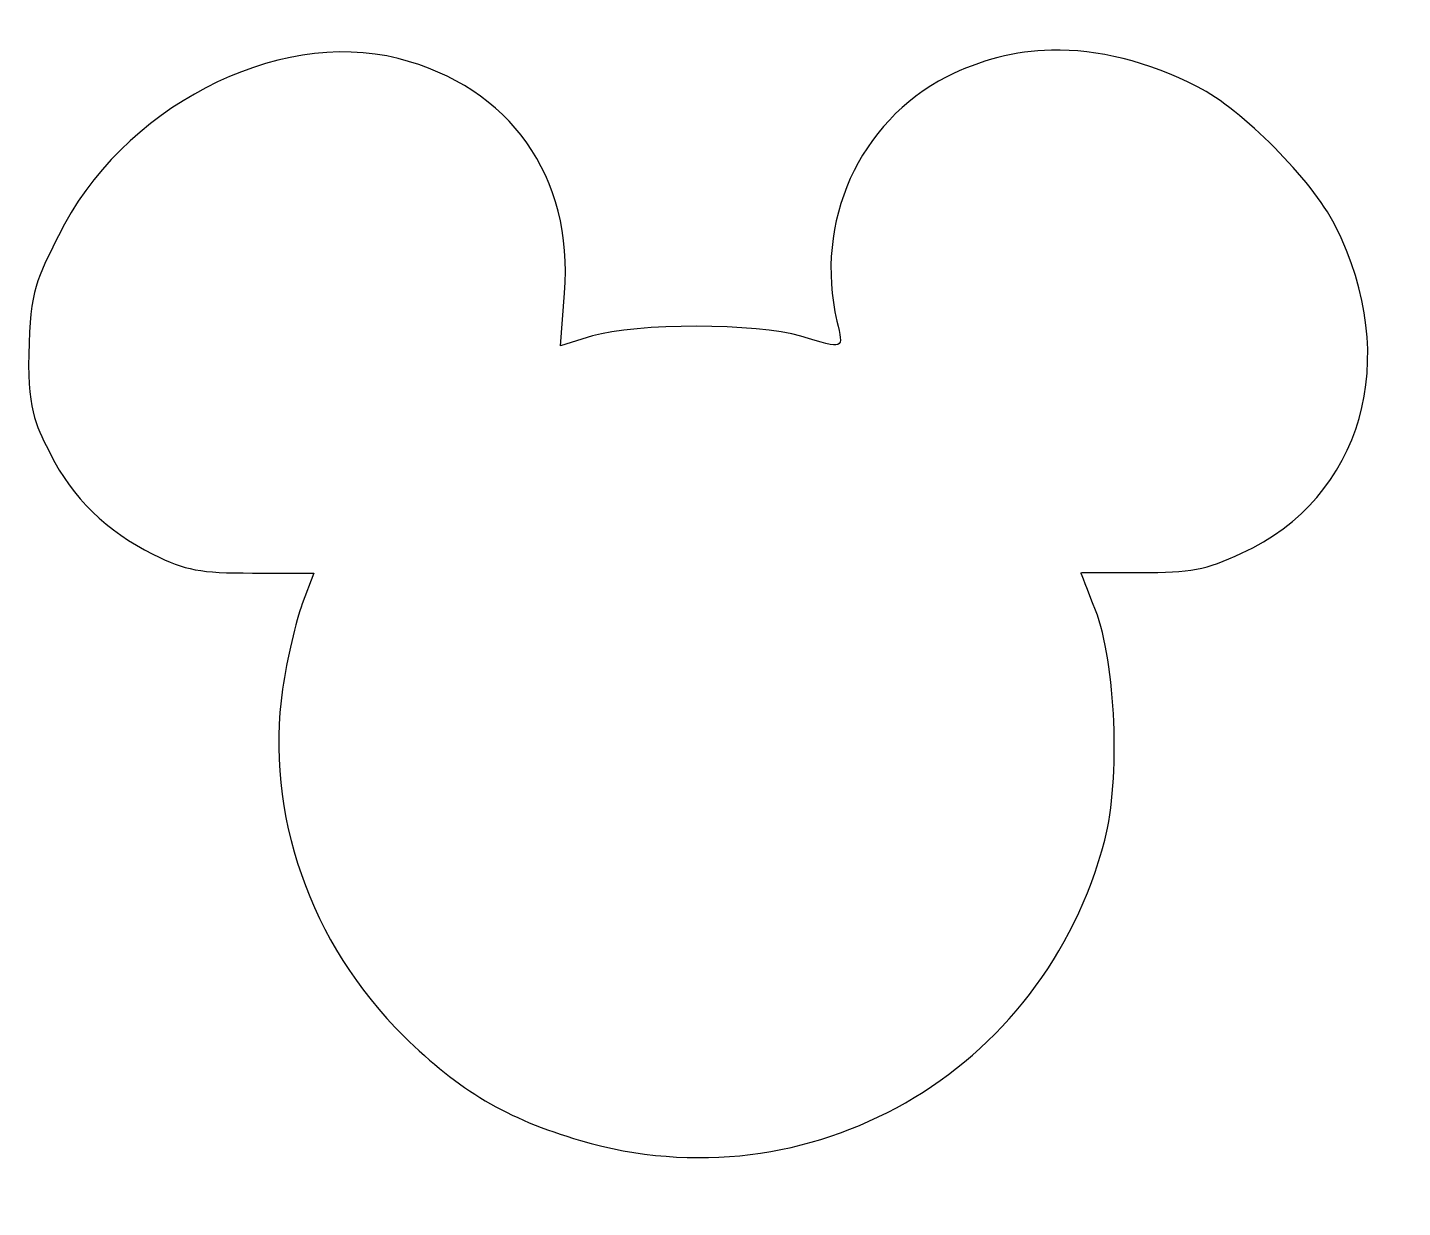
# Model space of a CAD drawing. Extents: x 4.9 to 62.2, y 4 to 53.3.
import ezdxf

# ---------------------------------------------------------------- set-up
doc = ezdxf.new("R2010")
doc.units = 0
doc.layers.get('0').update_dxf_attribs({"linetype": 'CONTINUOUS'})

msp = doc.modelspace()

# ---------------------------------------------------------------- linework, layer by layer
at = {"color": 1}
for points in [[(47.601299, 52.342852), (47.601299, 52.342852)], [(28.455936, 40.414553), (27.125304, 40.010512), (27.294527, 42.2049)], [(14.280885, 30.522995), (16.837422, 30.522995), (16.35125, 29.243624)]]:
    msp.add_lwpolyline(points, dxfattribs=at)
for points in [[(20.358034, 51.990625), (15.256049, 53.287884), (8.777069, 49.908108), (6.179123, 44.593867)], [(47.601299, 52.342852), (46.085238, 52.30734), (44.625531, 51.934562), (43.23457, 51.224987)], [(53.700494, 50.810473), (51.592666, 51.877174), (49.550518, 52.388509), (47.601299, 52.342852)], [(27.294527, 42.2049), (27.6696, 47.068752), (25.021305, 50.804917), (20.358034, 51.990625)], [(43.23457, 51.224987), (39.579846, 49.360592), (37.694111, 45.166768), (38.653421, 41.035773)], [(59.434786, 45.027674), (58.466098, 46.939289), (55.561145, 49.86886), (53.700494, 50.810473)], [(55.538246, 31.344857), (60.590687, 33.657005), (62.247921, 39.476219), (59.434786, 45.027674)], [(6.179123, 44.593867), (5.288777, 42.772617), (4.999943, 42.425559), (4.941645, 39.636788)], [(37.149704, 40.40408), (35.34458, 40.951682), (30.246255, 40.957842), (28.455936, 40.414553)], [(38.653421, 41.035773), (38.934489, 39.825425), (38.985469, 39.847182), (37.149704, 40.40408)], [(4.941645, 39.636788), (4.889574, 37.145903), (5.332769, 36.529639), (5.859418, 35.461884)], [(5.859418, 35.461884), (6.725773, 33.705397), (8.233336, 32.237024), (10.124171, 31.308477)], [(10.124171, 31.308477), (11.516698, 30.624637), (12.055583, 30.522995), (14.280885, 30.522995)], [(51.306016, 30.54339), (53.430399, 30.538708), (54.021442, 30.650723), (55.538246, 31.344857)], [(48.836572, 30.535673), (48.836495, 30.542757), (49.947822, 30.546384), (51.306016, 30.54339)], [(49.442356, 28.970773), (49.109243, 29.824495), (48.836651, 30.528581), (48.836572, 30.535673)], [(16.35125, 29.243624), (16.083873, 28.539945), (15.714667, 26.93694), (15.531042, 25.681119)], [(49.828758, 19.380177), (50.490865, 21.916548), (50.29476, 26.786174), (49.442356, 28.970773)], [(15.531042, 25.681119), (14.775784, 20.515882), (16.684237, 15.052511), (20.5923, 11.190772)], [(27.952127, 6.845543), (37.484451, 4.046432), (47.293053, 9.666475), (49.828758, 19.380177)], [(20.5923, 11.190772), (22.898019, 8.912383), (24.862527, 7.752783), (27.952127, 6.845543)]]:
    msp.add_open_spline(points, degree=3, dxfattribs=at)

doc.saveas('drawing.dxf')
